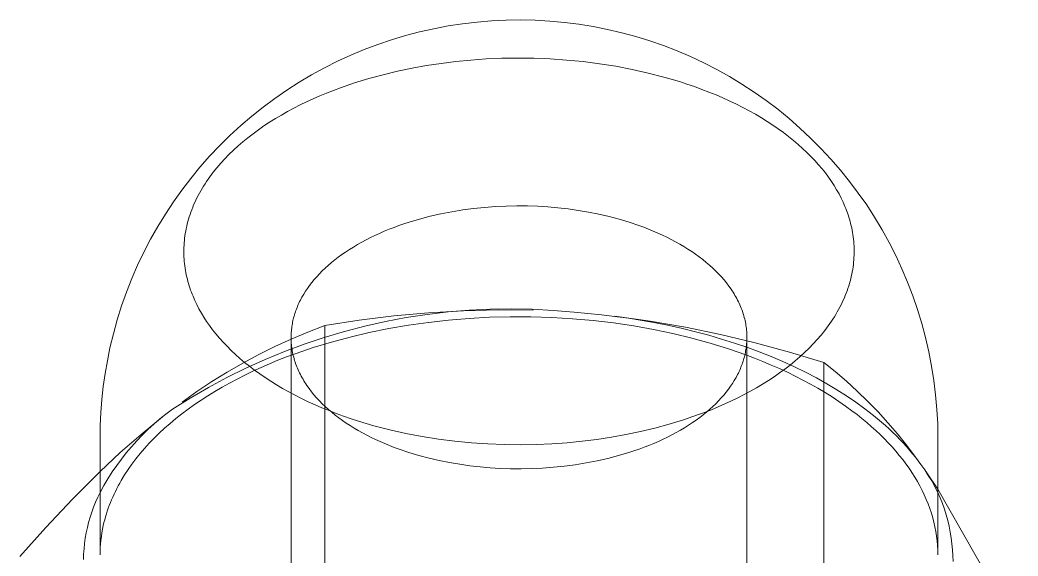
# Model space of a CAD drawing. Header units: inches. Extents: x -6 to 195, y -3 to 126.
# Drawn here: x 112.765 to 113.351, y 55.6 to 55.915 of the extents above; entities that cross this region are included whole.
import ezdxf

# ---------------------------------------------------------------- set-up
doc = ezdxf.new("R2010")
doc.units = ezdxf.units.IN
doc.linetypes.add('HIDDEN', pattern=[1.905, 1.27, -0.635])
doc.layers.add('ZANO_R', color=7, linetype='Continuous', lineweight=0)
doc.layers.add('ZANO_R_przerywana', color=250, linetype='HIDDEN', lineweight=0)

msp = doc.modelspace()

# ---------------------------------------------------------------- linework, layer by layer
at = {"layer": 'ZANO_R'}
for p, q in [((113.02507, 55.91245), (113.03357, 55.91346)), ((113.03357, 55.91346), (113.0421, 55.91417)), ((113.0421, 55.91417), (113.05065, 55.91458)), ((113.05065, 55.91458), (113.05921, 55.91469)), ((113.05921, 55.91469), (113.06777, 55.91451)), ((113.06777, 55.91451), (113.07632, 55.91403)), ((113.07632, 55.91403), (113.08485, 55.91325)), ((113.08485, 55.91325), (113.09335, 55.91217)), ((112.99156, 55.9055), (112.99984, 55.90768)), ((112.99984, 55.90768), (113.00819, 55.90956)), ((113.00819, 55.90956), (113.0166, 55.91115)), ((113.0166, 55.91115), (113.02507, 55.91245)), ((113.09335, 55.91217), (113.1018, 55.9108)), ((113.1018, 55.9108), (113.11021, 55.90914)), ((113.11021, 55.90914), (113.11855, 55.90718)), ((112.97525, 55.9003), (112.98336, 55.90304)), ((112.98336, 55.90304), (112.99156, 55.9055)), ((113.11855, 55.90718), (113.12681, 55.90493)), ((113.12681, 55.90493), (113.135, 55.9024)), ((113.135, 55.9024), (113.14309, 55.89959)), ((112.95935, 55.89397), (112.96725, 55.89727)), ((112.96725, 55.89727), (112.97525, 55.9003)), ((113.14309, 55.89959), (113.15108, 55.89649)), ((113.15108, 55.89649), (113.15895, 55.89312)), ((112.94392, 55.88655), (112.95157, 55.89039)), ((112.95157, 55.89039), (112.95935, 55.89397)), ((113.15895, 55.89312), (113.1667, 55.88948)), ((112.93641, 55.88244), (112.94392, 55.88655)), ((113.1667, 55.88948), (113.17433, 55.88557)), ((113.17433, 55.88557), (113.18181, 55.88139)), ((112.92184, 55.87346), (112.92904, 55.87808)), ((112.92904, 55.87808), (112.93641, 55.88244)), ((113.18181, 55.88139), (113.18914, 55.87696)), ((112.9148, 55.86859), (112.92184, 55.87346)), ((113.18914, 55.87696), (113.19631, 55.87228)), ((113.19631, 55.87228), (113.20332, 55.86735)), ((112.90793, 55.86348), (112.9148, 55.86859)), ((113.20332, 55.86735), (113.21014, 55.86218)), ((112.90124, 55.85814), (112.90793, 55.86348)), ((113.21014, 55.86218), (113.21679, 55.85677)), ((112.89474, 55.85256), (112.90124, 55.85814)), ((113.21679, 55.85677), (113.22324, 55.85113)), ((112.88844, 55.84676), (112.89474, 55.85256)), ((113.22324, 55.85113), (113.22949, 55.84528)), ((112.88235, 55.84075), (112.88844, 55.84676)), ((113.22949, 55.84528), (113.23554, 55.83921)), ((112.87647, 55.83453), (112.88235, 55.84075)), ((113.23554, 55.83921), (113.24137, 55.83293)), ((112.87081, 55.82811), (112.87647, 55.83453)), ((113.24137, 55.83293), (113.24698, 55.82646)), ((112.86537, 55.82149), (112.87081, 55.82811)), ((113.24698, 55.82646), (113.25236, 55.81979)), ((112.86017, 55.81469), (112.86537, 55.82149)), ((113.25236, 55.81979), (113.2575, 55.81294)), ((112.85521, 55.80772), (112.86017, 55.81469)), ((112.8505, 55.80057), (112.85521, 55.80772)), ((113.2575, 55.81294), (113.2624, 55.80591)), ((113.2624, 55.80591), (113.26706, 55.79872)), ((112.84603, 55.79327), (112.8505, 55.80057)), ((113.26706, 55.79872), (113.27146, 55.79137)), ((112.84183, 55.78581), (112.84603, 55.79327)), ((113.27146, 55.79137), (113.2756, 55.78388)), ((112.83788, 55.77821), (112.84183, 55.78581)), ((113.2756, 55.78388), (113.27948, 55.77624)), ((112.8342, 55.77048), (112.83788, 55.77821)), ((113.27948, 55.77624), (113.2831, 55.76847)), ((112.83079, 55.76263), (112.8342, 55.77048)), ((113.2831, 55.76847), (113.28643, 55.76058)), ((112.82766, 55.75466), (112.83079, 55.76263)), ((113.28643, 55.76058), (113.2895, 55.75258)), ((112.82481, 55.74659), (112.82766, 55.75466)), ((113.2895, 55.75258), (113.29228, 55.74448)), ((112.82224, 55.73842), (112.82481, 55.74659)), ((113.29228, 55.74448), (113.29478, 55.73629)), ((112.81995, 55.73017), (112.82224, 55.73842)), ((113.29478, 55.73629), (113.29699, 55.72801)), ((112.81796, 55.72185), (112.81995, 55.73017)), ((113.29699, 55.72801), (113.29891, 55.71966)), ((112.81642, 55.71434), (112.81796, 55.72185)), ((113.29891, 55.71966), (113.30054, 55.71125)), ((112.81511, 55.70679), (112.81642, 55.71434)), ((113.30054, 55.71125), (113.30188, 55.70279)), ((112.81404, 55.6992), (112.81511, 55.70679)), ((113.30188, 55.70279), (113.30292, 55.69429)), ((112.81321, 55.69159), (112.81404, 55.6992)), ((112.81261, 55.68395), (112.81321, 55.69159)), ((113.30292, 55.69429), (113.30366, 55.68575)), ((113.30366, 55.68575), (113.30411, 55.6772)), ((112.81225, 55.67629), (112.81261, 55.68395)), ((112.81213, 55.66863), (112.81225, 55.67629)), ((113.30411, 55.6772), (113.30426, 55.66863)), ((112.81213, 55.60016), (112.81213, 55.66863)), ((113.30426, 55.66863), (113.30426, 55.60016)), ((112.79598, 55.633), (112.81213, 55.64917)), ((113.30426, 55.63894), (113.3513, 55.556)), ((112.78029, 55.61636), (112.79598, 55.633)), ((112.81077, 55.63406), (112.8095, 55.63119)), ((112.81213, 55.63689), (112.81077, 55.63406)), ((113.30563, 55.63368), (113.30426, 55.63689)), ((113.30688, 55.63042), (113.30563, 55.63368)), ((112.80833, 55.62827), (112.80726, 55.62532)), ((112.8095, 55.63119), (112.80833, 55.62827)), ((113.30803, 55.62713), (113.30688, 55.63042)), ((113.30906, 55.6238), (113.30803, 55.62713)), ((112.8063, 55.62233), (112.80544, 55.61931)), ((112.80726, 55.62532), (112.8063, 55.62233)), ((113.30998, 55.62043), (113.30906, 55.6238)), ((113.31078, 55.61703), (113.30998, 55.62043)), ((112.76509, 55.59929), (112.78029, 55.61636)), ((112.80468, 55.61626), (112.80403, 55.61319)), ((112.80544, 55.61931), (112.80468, 55.61626)), ((113.31146, 55.61361), (113.31078, 55.61703)), ((112.80348, 55.61009), (112.80305, 55.60698)), ((112.80403, 55.61319), (112.80348, 55.61009)), ((113.31203, 55.61017), (113.31146, 55.61361)), ((113.31248, 55.60671), (113.31203, 55.61017)), ((112.80272, 55.60386), (112.8025, 55.60073)), ((112.80305, 55.60698), (112.80272, 55.60386)), ((113.31281, 55.60324), (113.31248, 55.60671)), ((113.31302, 55.59976), (113.31281, 55.60324)), ((112.8025, 55.60073), (112.80238, 55.59759)), ((113.31311, 55.59627), (113.31302, 55.59976))]:
    msp.add_line(p, q, dxfattribs=at)
at = {"layer": 'ZANO_R_przerywana'}
for p, q in [((113.01245, 55.88917), (113.02103, 55.89024)), ((113.02103, 55.89024), (113.02984, 55.8911)), ((113.02984, 55.8911), (113.03885, 55.89174)), ((113.03885, 55.89174), (113.04805, 55.89213)), ((113.04805, 55.89213), (113.05741, 55.89229)), ((113.05741, 55.89229), (113.0669, 55.89217)), ((113.0669, 55.89217), (113.07649, 55.89179)), ((113.07649, 55.89179), (113.08614, 55.89114)), ((113.08614, 55.89114), (113.09582, 55.89019)), ((113.09582, 55.89019), (113.1055, 55.88896)), ((112.97838, 55.88252), (112.98689, 55.88457)), ((112.98689, 55.88457), (112.99543, 55.88635)), ((112.99543, 55.88635), (113.00396, 55.88789)), ((113.00396, 55.88789), (113.01245, 55.88917)), ((113.1055, 55.88896), (113.11513, 55.88743)), ((113.11513, 55.88743), (113.12468, 55.88561)), ((113.12468, 55.88561), (113.1341, 55.8835)), ((112.96153, 55.87764), (112.96991, 55.88021)), ((112.96991, 55.88021), (112.97838, 55.88252)), ((113.1341, 55.8835), (113.14336, 55.8811)), ((113.14336, 55.8811), (113.15242, 55.87842)), ((113.15242, 55.87842), (113.15686, 55.87698)), ((112.94519, 55.87169), (112.94921, 55.87328)), ((112.94921, 55.87328), (112.95328, 55.8748)), ((112.95328, 55.8748), (112.96153, 55.87764)), ((113.15686, 55.87698), (113.16123, 55.87547)), ((113.16123, 55.87547), (113.16554, 55.8739)), ((113.16554, 55.8739), (113.16977, 55.87227)), ((113.16977, 55.87227), (113.17393, 55.87057)), ((112.92962, 55.86469), (112.93343, 55.86654)), ((112.93343, 55.86654), (112.93729, 55.86832)), ((112.93729, 55.86832), (112.94121, 55.87004)), ((112.94121, 55.87004), (112.94519, 55.87169)), ((113.17393, 55.87057), (113.178, 55.86881)), ((113.178, 55.86881), (113.18199, 55.867)), ((113.18199, 55.867), (113.18589, 55.86513)), ((112.91864, 55.85879), (112.92223, 55.86082)), ((112.92223, 55.86082), (112.92589, 55.86279)), ((112.92589, 55.86279), (112.92962, 55.86469)), ((113.18589, 55.86513), (113.1897, 55.8632)), ((113.1897, 55.8632), (113.19342, 55.86123)), ((113.19342, 55.86123), (113.19703, 55.85921)), ((112.90839, 55.85236), (112.91172, 55.85456)), ((112.91172, 55.85456), (112.91514, 55.8567)), ((112.91514, 55.8567), (112.91864, 55.85879)), ((113.19703, 55.85921), (113.20054, 55.85714)), ((113.20054, 55.85714), (113.20395, 55.85502)), ((113.20395, 55.85502), (113.20726, 55.85287)), ((112.902, 55.84781), (112.90515, 55.85011)), ((112.90515, 55.85011), (112.90839, 55.85236)), ((113.20726, 55.85287), (113.21045, 55.85067)), ((113.21045, 55.85067), (113.21354, 55.84844)), ((112.89319, 55.84061), (112.89602, 55.84305)), ((112.89602, 55.84305), (112.89896, 55.84545)), ((112.89896, 55.84545), (112.902, 55.84781)), ((113.21354, 55.84844), (113.21651, 55.84618)), ((113.21651, 55.84618), (113.21938, 55.84388)), ((113.21938, 55.84388), (113.22212, 55.84156)), ((112.88786, 55.8356), (112.89047, 55.83812)), ((112.89047, 55.83812), (112.89319, 55.84061)), ((113.22212, 55.84156), (113.22476, 55.83921)), ((113.22476, 55.83921), (113.22728, 55.83684)), ((112.88298, 55.83043), (112.88536, 55.83303)), ((112.88536, 55.83303), (112.88786, 55.8356)), ((113.22728, 55.83684), (113.22968, 55.83444)), ((113.22968, 55.83444), (113.23197, 55.83203)), ((113.23197, 55.83203), (113.23414, 55.82961)), ((112.87858, 55.82514), (112.88072, 55.8278)), ((112.88072, 55.8278), (112.88298, 55.83043)), ((113.23414, 55.82961), (113.2362, 55.82717)), ((113.2362, 55.82717), (113.23814, 55.82472)), ((112.87378, 55.81838), (112.87468, 55.81975)), ((112.87468, 55.81975), (112.87657, 55.82246)), ((112.87657, 55.82246), (112.87858, 55.82514)), ((113.23814, 55.82472), (113.23997, 55.82226)), ((113.23997, 55.82226), (113.24168, 55.8198)), ((113.24168, 55.8198), (113.24328, 55.81734)), ((112.8705, 55.81289), (112.87127, 55.81427)), ((112.87127, 55.81427), (112.87208, 55.81564)), ((112.87208, 55.81564), (112.87291, 55.81702)), ((112.87291, 55.81702), (112.87378, 55.81838)), ((113.24328, 55.81734), (113.24477, 55.81487)), ((113.24477, 55.81487), (113.24615, 55.81241)), ((112.86773, 55.80734), (112.86837, 55.80873)), ((112.86837, 55.80873), (112.86905, 55.81012)), ((112.86905, 55.81012), (112.86976, 55.8115)), ((112.86976, 55.8115), (112.8705, 55.81289)), ((113.24615, 55.81241), (113.24743, 55.80995)), ((113.24743, 55.80995), (113.2486, 55.80749)), ((112.86498, 55.80036), (112.86546, 55.80176)), ((112.86546, 55.80176), (112.86598, 55.80315)), ((112.86598, 55.80315), (112.86653, 55.80455)), ((112.86653, 55.80455), (112.86711, 55.80594)), ((112.86711, 55.80594), (112.86773, 55.80734)), ((113.01868, 55.80194), (113.0123, 55.8007)), ((113.02511, 55.80299), (113.01868, 55.80194)), ((113.03155, 55.80384), (113.02511, 55.80299)), ((113.03799, 55.8045), (113.03155, 55.80384)), ((113.04439, 55.80497), (113.03799, 55.8045)), ((113.05073, 55.80526), (113.04439, 55.80497)), ((113.057, 55.80538), (113.05073, 55.80526)), ((113.06318, 55.80533), (113.057, 55.80538)), ((113.06924, 55.80512), (113.06318, 55.80533)), ((113.07518, 55.80476), (113.06924, 55.80512)), ((113.08108, 55.80425), (113.07518, 55.80476)), ((113.08704, 55.80357), (113.08108, 55.80425)), ((113.09304, 55.80272), (113.08704, 55.80357)), ((113.09905, 55.8017), (113.09304, 55.80272)), ((113.2486, 55.80749), (113.24966, 55.80505)), ((113.24966, 55.80505), (113.25015, 55.80382)), ((113.25015, 55.80382), (113.25063, 55.80259)), ((113.25063, 55.80259), (113.25108, 55.80134)), ((112.86334, 55.79477), (112.8637, 55.79616)), ((112.8637, 55.79616), (112.8641, 55.79756)), ((112.8641, 55.79756), (112.86452, 55.79896)), ((112.86452, 55.79896), (112.86498, 55.80036)), ((112.99975, 55.79763), (112.99365, 55.79581)), ((113.00598, 55.79926), (112.99975, 55.79763)), ((113.0123, 55.8007), (113.00598, 55.79926)), ((113.10507, 55.80049), (113.09905, 55.8017)), ((113.11106, 55.7991), (113.10507, 55.80049)), ((113.117, 55.79753), (113.11106, 55.7991)), ((113.12286, 55.79577), (113.117, 55.79753)), ((113.25108, 55.80134), (113.25151, 55.80009)), ((113.25151, 55.80009), (113.25191, 55.79883)), ((113.25191, 55.79883), (113.2523, 55.79756)), ((113.2523, 55.79756), (113.25266, 55.79629)), ((113.25266, 55.79629), (113.25299, 55.79501)), ((112.8622, 55.78919), (112.86244, 55.79058)), ((112.86244, 55.79058), (112.86271, 55.79198)), ((112.86271, 55.79198), (112.86301, 55.79337)), ((112.86301, 55.79337), (112.86334, 55.79477)), ((112.97909, 55.79044), (112.97632, 55.78924)), ((112.98191, 55.7916), (112.97909, 55.79044)), ((112.98478, 55.79272), (112.98191, 55.7916)), ((112.98769, 55.7938), (112.98478, 55.79272)), ((112.99065, 55.79482), (112.98769, 55.7938)), ((112.99365, 55.79581), (112.99065, 55.79482)), ((113.12862, 55.79382), (113.12286, 55.79577)), ((113.13146, 55.79278), (113.12862, 55.79382)), ((113.13426, 55.79169), (113.13146, 55.79278)), ((113.13703, 55.79056), (113.13426, 55.79169)), ((113.13975, 55.78938), (113.13703, 55.79056)), ((113.25299, 55.79501), (113.25331, 55.79372)), ((113.25331, 55.79372), (113.25359, 55.79242)), ((113.25359, 55.79242), (113.25386, 55.79111)), ((113.25386, 55.79111), (113.25409, 55.7898)), ((112.86154, 55.78366), (112.86166, 55.78504)), ((112.86166, 55.78504), (112.86181, 55.78642)), ((112.86181, 55.78642), (112.86199, 55.78781)), ((112.86199, 55.78781), (112.8622, 55.78919)), ((112.96835, 55.78539), (112.96582, 55.78403)), ((112.97095, 55.78671), (112.96835, 55.78539)), ((112.9736, 55.788), (112.97095, 55.78671)), ((112.97632, 55.78924), (112.9736, 55.788)), ((113.14243, 55.78816), (113.13975, 55.78938)), ((113.14507, 55.7869), (113.14243, 55.78816)), ((113.14765, 55.78559), (113.14507, 55.7869)), ((113.15018, 55.78425), (113.14765, 55.78559)), ((113.15265, 55.78286), (113.15018, 55.78425)), ((113.25409, 55.7898), (113.25431, 55.78848)), ((113.25431, 55.78848), (113.25449, 55.78716)), ((113.25449, 55.78716), (113.25465, 55.78583)), ((113.25465, 55.78583), (113.25479, 55.78449)), ((113.25479, 55.78449), (113.25489, 55.78315)), ((112.86135, 55.77954), (112.86139, 55.78091)), ((112.86135, 55.77818), (112.86135, 55.77954)), ((112.86139, 55.78091), (112.86145, 55.78228)), ((112.86145, 55.78228), (112.86154, 55.78366)), ((112.95636, 55.77826), (112.95417, 55.77674)), ((112.95862, 55.77975), (112.95636, 55.77826)), ((112.96095, 55.78121), (112.95862, 55.77975)), ((112.96335, 55.78264), (112.96095, 55.78121)), ((112.96582, 55.78403), (112.96335, 55.78264)), ((113.15507, 55.78144), (113.15265, 55.78286)), ((113.15742, 55.77997), (113.15507, 55.78144)), ((113.15971, 55.77847), (113.15742, 55.77997)), ((113.16194, 55.77694), (113.15971, 55.77847)), ((113.25489, 55.78315), (113.25497, 55.7818)), ((113.25497, 55.7818), (113.25502, 55.78045)), ((113.25502, 55.78045), (113.25505, 55.77909)), ((113.25505, 55.77909), (113.25504, 55.77772)), ((112.86137, 55.77682), (112.86135, 55.77818)), ((112.86142, 55.77547), (112.86137, 55.77682)), ((112.8615, 55.77412), (112.86142, 55.77547)), ((112.86161, 55.77278), (112.8615, 55.77412)), ((112.86174, 55.77144), (112.86161, 55.77278)), ((112.95001, 55.77362), (112.94805, 55.77202)), ((112.95205, 55.77519), (112.95001, 55.77362)), ((112.95417, 55.77674), (112.95205, 55.77519)), ((113.16409, 55.77537), (113.16194, 55.77694)), ((113.16618, 55.77378), (113.16409, 55.77537)), ((113.16819, 55.77215), (113.16618, 55.77378)), ((113.25485, 55.77361), (113.25473, 55.77223)), ((113.25495, 55.77499), (113.25485, 55.77361)), ((113.25501, 55.77636), (113.25495, 55.77499)), ((113.25504, 55.77772), (113.25501, 55.77636)), ((112.8619, 55.77011), (112.86174, 55.77144)), ((112.86209, 55.76879), (112.8619, 55.77011)), ((112.8623, 55.76747), (112.86209, 55.76879)), ((112.86254, 55.76616), (112.8623, 55.76747)), ((112.94264, 55.76711), (112.94099, 55.76543)), ((112.94436, 55.76876), (112.94264, 55.76711)), ((112.94617, 55.7704), (112.94436, 55.76876)), ((112.94805, 55.77202), (112.94617, 55.7704)), ((113.17012, 55.77049), (113.16819, 55.77215)), ((113.17198, 55.76881), (113.17012, 55.77049)), ((113.17376, 55.7671), (113.17198, 55.76881)), ((113.17546, 55.76537), (113.17376, 55.7671)), ((113.25396, 55.76668), (113.25369, 55.76529)), ((113.2542, 55.76808), (113.25396, 55.76668)), ((113.25441, 55.76946), (113.2542, 55.76808)), ((113.25458, 55.77085), (113.25441, 55.76946)), ((113.25473, 55.77223), (113.25458, 55.77085)), ((112.8628, 55.76485), (112.86254, 55.76616)), ((112.86309, 55.76355), (112.8628, 55.76485)), ((112.8634, 55.76226), (112.86309, 55.76355)), ((112.86374, 55.76098), (112.8634, 55.76226)), ((112.8641, 55.7597), (112.86374, 55.76098)), ((112.93794, 55.76205), (112.93654, 55.76034)), ((112.93943, 55.76375), (112.93794, 55.76205)), ((112.94099, 55.76543), (112.93943, 55.76375)), ((113.17708, 55.76362), (113.17546, 55.76537)), ((113.17862, 55.76184), (113.17708, 55.76362)), ((113.18008, 55.76005), (113.17862, 55.76184)), ((113.25269, 55.76111), (113.2523, 55.75971)), ((113.25305, 55.7625), (113.25269, 55.76111)), ((113.25339, 55.7639), (113.25305, 55.7625)), ((113.25369, 55.76529), (113.25339, 55.7639)), ((112.86448, 55.75844), (112.8641, 55.7597)), ((112.86489, 55.75718), (112.86448, 55.75844)), ((112.86532, 55.75593), (112.86489, 55.75718)), ((112.86577, 55.75468), (112.86532, 55.75593)), ((112.93281, 55.75516), (112.93173, 55.75343)), ((112.93398, 55.75689), (112.93281, 55.75516)), ((112.93522, 55.75862), (112.93398, 55.75689)), ((112.93654, 55.76034), (112.93522, 55.75862)), ((113.18145, 55.75825), (113.18008, 55.76005)), ((113.18274, 55.75643), (113.18145, 55.75825)), ((113.18335, 55.75552), (113.18274, 55.75643)), ((113.18394, 55.7546), (113.18335, 55.75552)), ((113.25093, 55.75551), (113.25041, 55.75412)), ((113.25142, 55.75691), (113.25093, 55.75551)), ((113.25187, 55.75831), (113.25142, 55.75691)), ((113.2523, 55.75971), (113.25187, 55.75831)), ((112.86624, 55.75345), (112.86577, 55.75468)), ((112.86674, 55.75222), (112.86624, 55.75345)), ((112.8678, 55.74978), (112.86674, 55.75222)), ((112.86897, 55.74732), (112.8678, 55.74978)), ((112.92937, 55.74909), (112.92895, 55.74822)), ((112.9298, 55.74995), (112.92937, 55.74909)), ((112.93073, 55.75169), (112.9298, 55.74995)), ((112.93173, 55.75343), (112.93073, 55.75169)), ((113.18451, 55.75368), (113.18394, 55.7546)), ((113.18506, 55.75276), (113.18451, 55.75368)), ((113.18558, 55.75184), (113.18506, 55.75276)), ((113.18609, 55.75091), (113.18558, 55.75184)), ((113.18657, 55.74999), (113.18609, 55.75091)), ((113.18704, 55.74906), (113.18657, 55.74999)), ((113.18748, 55.74813), (113.18704, 55.74906)), ((113.24867, 55.74993), (113.24802, 55.74854)), ((113.24928, 55.75132), (113.24867, 55.74993)), ((113.24986, 55.75272), (113.24928, 55.75132)), ((113.25041, 55.75412), (113.24986, 55.75272)), ((112.87024, 55.74486), (112.86897, 55.74732)), ((112.87162, 55.7424), (112.87024, 55.74486)), ((112.92716, 55.74389), (112.92686, 55.74303)), ((112.92748, 55.74475), (112.92716, 55.74389)), ((112.92782, 55.74562), (112.92748, 55.74475)), ((112.92818, 55.74648), (112.92782, 55.74562)), ((112.92856, 55.74735), (112.92818, 55.74648)), ((112.92895, 55.74822), (112.92856, 55.74735)), ((113.00507, 55.7425), (113.02552, 55.74369)), ((113.02883, 55.74405), (113.0165, 55.74302)), ((113.02552, 55.74369), (113.04599, 55.74422)), ((113.0412, 55.74466), (113.02883, 55.74405)), ((113.05358, 55.74484), (113.0412, 55.74466)), ((113.04599, 55.74422), (113.06647, 55.74409)), ((113.06596, 55.7446), (113.05358, 55.74484)), ((113.07833, 55.74394), (113.06596, 55.7446)), ((113.09066, 55.74286), (113.07833, 55.74394)), ((113.1879, 55.7472), (113.18748, 55.74813)), ((113.1883, 55.74627), (113.1879, 55.7472)), ((113.18868, 55.74534), (113.1883, 55.74627)), ((113.18904, 55.74441), (113.18868, 55.74534)), ((113.18938, 55.74348), (113.18904, 55.74441)), ((113.18969, 55.74255), (113.18938, 55.74348)), ((113.24589, 55.74438), (113.24512, 55.743)), ((113.24663, 55.74576), (113.24589, 55.74438)), ((113.24734, 55.74715), (113.24663, 55.74576)), ((113.24802, 55.74854), (113.24734, 55.74715)), ((112.87311, 55.73993), (112.87162, 55.7424)), ((112.87471, 55.73747), (112.87311, 55.73993)), ((112.87643, 55.73501), (112.87471, 55.73747)), ((112.92542, 55.73791), (112.92524, 55.73706)), ((112.92562, 55.73875), (112.92542, 55.73791)), ((112.92583, 55.7396), (112.92562, 55.73875)), ((112.92606, 55.74046), (112.92583, 55.7396)), ((112.92631, 55.74131), (112.92606, 55.74046)), ((112.92658, 55.74217), (112.92631, 55.74131)), ((112.92686, 55.74303), (112.92658, 55.74217)), ((112.94411, 55.73502), (112.96434, 55.73816)), ((112.96434, 55.73816), (112.98467, 55.74066)), ((112.97979, 55.73741), (112.96771, 55.73471)), ((112.99196, 55.7397), (112.97979, 55.73741)), ((112.98467, 55.74066), (113.00507, 55.7425)), ((113.0042, 55.74157), (112.99196, 55.7397)), ((113.0165, 55.74302), (113.0042, 55.74157)), ((113.01685, 55.73822), (113.00498, 55.73689)), ((113.02884, 55.73922), (113.01685, 55.73822)), ((113.04091, 55.73988), (113.02884, 55.73922)), ((113.05305, 55.7402), (113.04091, 55.73988)), ((113.06524, 55.74017), (113.05305, 55.7402)), ((113.07745, 55.7398), (113.06524, 55.74017)), ((113.08966, 55.73907), (113.07745, 55.7398)), ((113.10179, 55.738), (113.08966, 55.73907)), ((113.09861, 55.7422), (113.09066, 55.74286)), ((113.10658, 55.74139), (113.09861, 55.7422)), ((113.11376, 55.73659), (113.10179, 55.738)), ((113.11456, 55.74042), (113.10658, 55.74139)), ((113.12254, 55.73931), (113.11456, 55.74042)), ((113.11457, 55.74055), (113.13533, 55.7376)), ((113.1305, 55.73803), (113.12254, 55.73931)), ((113.13844, 55.7366), (113.1305, 55.73803)), ((113.13533, 55.7376), (113.15599, 55.73402)), ((113.18999, 55.74162), (113.18969, 55.74255)), ((113.19027, 55.7407), (113.18999, 55.74162)), ((113.19052, 55.73977), (113.19027, 55.7407)), ((113.19076, 55.73884), (113.19052, 55.73977)), ((113.19097, 55.73792), (113.19076, 55.73884)), ((113.19117, 55.737), (113.19097, 55.73792)), ((113.24172, 55.73752), (113.23982, 55.73481)), ((113.24261, 55.73888), (113.24172, 55.73752)), ((113.24348, 55.74025), (113.24261, 55.73888)), ((113.24432, 55.74162), (113.24348, 55.74025)), ((113.24512, 55.743), (113.24432, 55.74162)), ((112.87826, 55.73255), (112.87643, 55.73501)), ((112.8802, 55.7301), (112.87826, 55.73255)), ((112.9245, 55.73186), (112.92443, 55.73098)), ((112.92458, 55.73274), (112.9245, 55.73186)), ((112.92468, 55.73361), (112.92458, 55.73274)), ((112.92479, 55.73448), (112.92468, 55.73361)), ((112.92493, 55.73534), (112.92479, 55.73448)), ((112.92508, 55.7362), (112.92493, 55.73534)), ((112.92524, 55.73706), (112.92508, 55.7362)), ((112.93421, 55.73121), (112.94411, 55.73502)), ((112.95572, 55.7316), (112.94385, 55.72807)), ((112.94411, 55.73502), (112.94411, 55.5634)), ((112.96771, 55.73471), (112.95572, 55.7316)), ((112.98165, 55.73323), (112.97024, 55.73091)), ((112.99324, 55.73522), (112.98165, 55.73323)), ((113.00498, 55.73689), (112.99324, 55.73522)), ((113.12555, 55.73484), (113.11376, 55.73659)), ((113.13715, 55.73277), (113.12555, 55.73484)), ((113.14853, 55.73038), (113.13715, 55.73277)), ((113.14633, 55.73501), (113.13844, 55.7366)), ((113.15417, 55.73327), (113.14633, 55.73501)), ((113.16194, 55.73137), (113.15417, 55.73327)), ((113.15599, 55.73402), (113.17652, 55.7298)), ((113.16962, 55.72931), (113.16194, 55.73137)), ((113.19134, 55.73607), (113.19117, 55.737)), ((113.1915, 55.73515), (113.19134, 55.73607)), ((113.19163, 55.73424), (113.1915, 55.73515)), ((113.19175, 55.73332), (113.19163, 55.73424)), ((113.19185, 55.73241), (113.19175, 55.73332)), ((113.19193, 55.7315), (113.19185, 55.73241)), ((113.19199, 55.73059), (113.19193, 55.7315)), ((113.23781, 55.73213), (113.23567, 55.72947)), ((113.23982, 55.73481), (113.23781, 55.73213)), ((112.88225, 55.72766), (112.8802, 55.7301)), ((112.88443, 55.72524), (112.88225, 55.72766)), ((112.9148, 55.72269), (112.92444, 55.7271)), ((112.92435, 55.7292), (112.92434, 55.72831)), ((112.92434, 55.72831), (112.92434, 55.72741)), ((112.92434, 55.72741), (112.92437, 55.72651)), ((112.92434, 55.40168), (112.92434, 55.72705)), ((112.92438, 55.73009), (112.92435, 55.7292)), ((112.92437, 55.72651), (112.92441, 55.72561)), ((112.92443, 55.73098), (112.92438, 55.73009)), ((112.92441, 55.72561), (112.92447, 55.7247)), ((112.92444, 55.7271), (112.93421, 55.73121)), ((112.94385, 55.72807), (112.93211, 55.72415)), ((112.95903, 55.72828), (112.94804, 55.72532)), ((112.97024, 55.73091), (112.95903, 55.72828)), ((113.15967, 55.72768), (113.14853, 55.73038)), ((113.17056, 55.72467), (113.15967, 55.72768)), ((113.17721, 55.7271), (113.16962, 55.72931)), ((113.17652, 55.7298), (113.19692, 55.72495)), ((113.18469, 55.72474), (113.17721, 55.7271)), ((113.19196, 55.72523), (113.19201, 55.72611)), ((113.19203, 55.72969), (113.19199, 55.73059)), ((113.19201, 55.72611), (113.19204, 55.727)), ((113.19205, 55.72879), (113.19203, 55.72969)), ((113.19204, 55.727), (113.19205, 55.72789)), ((113.19205, 55.72789), (113.19205, 55.72879)), ((113.23341, 55.72684), (113.23103, 55.72424)), ((113.23567, 55.72947), (113.23341, 55.72684)), ((112.88671, 55.72283), (112.88443, 55.72524)), ((112.88912, 55.72043), (112.88671, 55.72283)), ((112.89164, 55.71806), (112.88912, 55.72043)), ((112.9053, 55.71797), (112.9148, 55.72269)), ((112.92051, 55.71982), (112.90906, 55.71511)), ((112.93211, 55.72415), (112.92051, 55.71982)), ((112.92447, 55.7247), (112.92455, 55.72379)), ((112.92455, 55.72379), (112.92464, 55.72288)), ((112.92464, 55.72288), (112.92476, 55.72197)), ((112.92476, 55.72197), (112.9249, 55.72105)), ((112.9249, 55.72105), (112.92505, 55.72013)), ((112.92505, 55.72013), (112.92523, 55.71921)), ((112.93729, 55.72205), (112.92681, 55.71847)), ((112.94804, 55.72532), (112.93729, 55.72205)), ((113.18117, 55.72137), (113.17056, 55.72467)), ((113.19149, 55.71777), (113.18117, 55.72137)), ((113.19204, 55.72223), (113.18469, 55.72474)), ((113.19115, 55.71915), (113.19132, 55.72)), ((113.19132, 55.72), (113.19147, 55.72086)), ((113.19147, 55.72086), (113.1916, 55.72172)), ((113.1916, 55.72172), (113.19171, 55.72259)), ((113.19171, 55.72259), (113.19181, 55.72347)), ((113.19181, 55.72347), (113.1919, 55.72434)), ((113.1919, 55.72434), (113.19196, 55.72523)), ((113.19926, 55.71958), (113.19204, 55.72223)), ((113.19206, 55.72523), (113.19206, 55.40168)), ((113.19692, 55.72495), (113.21716, 55.71947)), ((113.22854, 55.72167), (113.22593, 55.71915)), ((113.23103, 55.72424), (113.22854, 55.72167)), ((112.89427, 55.71571), (112.89164, 55.71806)), ((112.89702, 55.71339), (112.89427, 55.71571)), ((112.89596, 55.71296), (112.9053, 55.71797)), ((112.90906, 55.71511), (112.89778, 55.71)), ((112.91661, 55.71459), (112.91162, 55.71253)), ((112.92167, 55.71657), (112.91661, 55.71459)), ((112.92681, 55.71847), (112.92167, 55.71657)), ((112.92523, 55.71921), (112.92542, 55.71828)), ((112.92542, 55.71828), (112.92564, 55.71736)), ((112.92564, 55.71736), (112.92587, 55.71643)), ((112.92587, 55.71643), (112.92613, 55.71551)), ((112.92613, 55.71551), (112.9264, 55.71458)), ((112.9264, 55.71458), (112.9267, 55.71365)), ((113.18953, 55.71317), (113.18982, 55.71403)), ((113.18982, 55.71403), (113.19008, 55.71489)), ((113.19008, 55.71489), (113.19033, 55.71575)), ((113.19033, 55.71575), (113.19056, 55.7166)), ((113.19056, 55.7166), (113.19078, 55.71745)), ((113.19078, 55.71745), (113.19097, 55.7183)), ((113.19097, 55.7183), (113.19115, 55.71915)), ((113.19653, 55.71586), (113.19149, 55.71777)), ((113.20149, 55.71388), (113.19653, 55.71586)), ((113.20633, 55.71678), (113.19926, 55.71958)), ((113.20636, 55.71183), (113.20149, 55.71388)), ((113.21323, 55.71385), (113.20633, 55.71678)), ((113.21996, 55.71079), (113.21323, 55.71385)), ((113.21716, 55.71947), (113.23721, 55.71337)), ((113.22037, 55.71422), (113.21743, 55.71182)), ((113.2232, 55.71666), (113.22037, 55.71422)), ((113.22593, 55.71915), (113.2232, 55.71666)), ((112.89778, 55.71), (112.88668, 55.70451)), ((112.88678, 55.70765), (112.89596, 55.71296)), ((112.89988, 55.71109), (112.89702, 55.71339)), ((112.90191, 55.70819), (112.89721, 55.70593)), ((112.90285, 55.70883), (112.89988, 55.71109)), ((112.90672, 55.71039), (112.90191, 55.70819)), ((112.90594, 55.7066), (112.90285, 55.70883)), ((112.91162, 55.71253), (112.90672, 55.71039)), ((112.9267, 55.71365), (112.92702, 55.71272)), ((112.92702, 55.71272), (112.92735, 55.71179)), ((112.92735, 55.71179), (112.92771, 55.71086)), ((112.92771, 55.71086), (112.92809, 55.70993)), ((112.92809, 55.70993), (112.92849, 55.709)), ((112.92849, 55.709), (112.92891, 55.70807)), ((112.92891, 55.70807), (112.92936, 55.70714)), ((113.18703, 55.70712), (113.18744, 55.70799)), ((113.18744, 55.70799), (113.18784, 55.70885)), ((113.18784, 55.70885), (113.18821, 55.70972)), ((113.18821, 55.70972), (113.18857, 55.71058)), ((113.18857, 55.71058), (113.18891, 55.71145)), ((113.18891, 55.71145), (113.18923, 55.71231)), ((113.18923, 55.71231), (113.18953, 55.71317)), ((113.21115, 55.70972), (113.20636, 55.71183)), ((113.21585, 55.70753), (113.21115, 55.70972)), ((113.21439, 55.70946), (113.21125, 55.70716)), ((113.21743, 55.71182), (113.21439, 55.70946)), ((113.22651, 55.7076), (113.21996, 55.71079)), ((113.23721, 55.54175), (113.23721, 55.71337)), ((113.23721, 55.71337), (113.24395, 55.70796)), ((113.24395, 55.70796), (113.25051, 55.70233)), ((112.86894, 55.6962), (112.87777, 55.70207)), ((112.88668, 55.70451), (112.87577, 55.69864)), ((112.87777, 55.70207), (112.88678, 55.70765)), ((112.89263, 55.70361), (112.88817, 55.70123)), ((112.89721, 55.70593), (112.89263, 55.70361)), ((112.90914, 55.7044), (112.90594, 55.7066)), ((112.91244, 55.70225), (112.90914, 55.7044)), ((112.91585, 55.70013), (112.91244, 55.70225)), ((112.92936, 55.70714), (112.92982, 55.70621)), ((112.92982, 55.70621), (112.9303, 55.70529)), ((112.9303, 55.70529), (112.93081, 55.70436)), ((112.93081, 55.70436), (112.93134, 55.70344)), ((112.93134, 55.70344), (112.93188, 55.70252)), ((112.93188, 55.70252), (112.93245, 55.7016)), ((113.18358, 55.70104), (113.18466, 55.70277)), ((113.18466, 55.70277), (113.18567, 55.70451)), ((113.18567, 55.70451), (113.18659, 55.70625)), ((113.18659, 55.70625), (113.18703, 55.70712)), ((113.20468, 55.70271), (113.20126, 55.70057)), ((113.20801, 55.70491), (113.20468, 55.70271)), ((113.21125, 55.70716), (113.20801, 55.70491)), ((113.22046, 55.70528), (113.21585, 55.70753)), ((113.22498, 55.70296), (113.22046, 55.70528)), ((113.2294, 55.70058), (113.22498, 55.70296)), ((113.23286, 55.70429), (113.22651, 55.7076)), ((113.239, 55.70086), (113.23286, 55.70429)), ((113.25051, 55.70233), (113.25689, 55.6965)), ((112.8603, 55.69005), (112.86894, 55.6962)), ((112.87577, 55.69864), (112.86508, 55.69241)), ((112.87958, 55.69632), (112.87547, 55.69378)), ((112.88382, 55.6988), (112.87958, 55.69632)), ((112.88817, 55.70123), (112.88382, 55.6988)), ((112.91936, 55.69806), (112.91585, 55.70013)), ((112.92298, 55.69604), (112.91936, 55.69806)), ((112.93245, 55.7016), (112.93304, 55.70069)), ((112.93304, 55.70069), (112.93366, 55.69977)), ((112.93366, 55.69977), (112.93494, 55.69795)), ((112.93494, 55.69795), (112.93632, 55.69615)), ((113.17985, 55.69586), (113.18118, 55.69758)), ((113.18118, 55.69758), (113.18242, 55.69931)), ((113.18242, 55.69931), (113.18358, 55.70104)), ((113.19416, 55.69645), (113.1905, 55.69448)), ((113.19775, 55.69848), (113.19416, 55.69645)), ((113.20126, 55.70057), (113.19775, 55.69848)), ((113.23372, 55.69813), (113.2294, 55.70058)), ((113.23794, 55.69562), (113.23372, 55.69813)), ((113.24493, 55.69733), (113.239, 55.70086)), ((113.25064, 55.69369), (113.24493, 55.69733)), ((113.25689, 55.6965), (113.26309, 55.69048)), ((112.86508, 55.69241), (112.8546, 55.68581)), ((112.87147, 55.69119), (112.8676, 55.68855)), ((112.87547, 55.69378), (112.87147, 55.69119)), ((112.92669, 55.69406), (112.92298, 55.69604)), ((112.9305, 55.69214), (112.92669, 55.69406)), ((112.9344, 55.69027), (112.9305, 55.69214)), ((112.93632, 55.69615), (112.93777, 55.69436)), ((112.93777, 55.69436), (112.93931, 55.69259)), ((112.93931, 55.69259), (112.94093, 55.69083)), ((112.94093, 55.69083), (112.94263, 55.6891)), ((113.17376, 55.6891), (113.1754, 55.69077)), ((113.1754, 55.69077), (113.17697, 55.69245)), ((113.17697, 55.69245), (113.17845, 55.69415)), ((113.17845, 55.69415), (113.17985, 55.69586)), ((113.18297, 55.69073), (113.1791, 55.68895)), ((113.18677, 55.69257), (113.18297, 55.69073)), ((113.1905, 55.69448), (113.18677, 55.69257)), ((113.24206, 55.69304), (113.23794, 55.69562)), ((113.24607, 55.6904), (113.24206, 55.69304)), ((113.24997, 55.6877), (113.24607, 55.6904)), ((113.25611, 55.68996), (113.25064, 55.69369)), ((113.26309, 55.69048), (113.26909, 55.68427)), ((112.8546, 55.68581), (112.85086, 55.68302)), ((112.86385, 55.68587), (112.86021, 55.68313)), ((112.8676, 55.68855), (112.86385, 55.68587)), ((112.93839, 55.68846), (112.9344, 55.69027)), ((112.94246, 55.6867), (112.93839, 55.68846)), ((112.94662, 55.685), (112.94246, 55.6867)), ((112.94263, 55.6891), (112.94441, 55.6874)), ((112.94441, 55.6874), (112.94627, 55.68571)), ((112.94627, 55.68571), (112.94821, 55.68405)), ((112.95085, 55.68337), (112.94662, 55.685)), ((113.17121, 55.68558), (113.16718, 55.68399)), ((113.16834, 55.68418), (113.17022, 55.6858)), ((113.17022, 55.6858), (113.17203, 55.68744)), ((113.17518, 55.68723), (113.17121, 55.68558)), ((113.17203, 55.68744), (113.17376, 55.6891)), ((113.1791, 55.68895), (113.17518, 55.68723)), ((113.25377, 55.68494), (113.24997, 55.6877)), ((113.25673, 55.68268), (113.25377, 55.68494)), ((113.26136, 55.68615), (113.25611, 55.68996)), ((113.26635, 55.68225), (113.26136, 55.68615)), ((112.83628, 55.67107), (112.84889, 55.6814)), ((112.84722, 55.6801), (112.84367, 55.67706)), ((112.85086, 55.68302), (112.84722, 55.6801)), ((112.85671, 55.68036), (112.85332, 55.67753)), ((112.86021, 55.68313), (112.85671, 55.68036)), ((112.94821, 55.68405), (112.95022, 55.68243)), ((112.95022, 55.68243), (112.9523, 55.68083)), ((112.95516, 55.68179), (112.95085, 55.68337)), ((112.9523, 55.68083), (112.95446, 55.67926)), ((112.95446, 55.67926), (112.95668, 55.67773)), ((112.95954, 55.68029), (112.95516, 55.68179)), ((112.96398, 55.67885), (112.95954, 55.68029)), ((112.97303, 55.67617), (112.96398, 55.67885)), ((113.15486, 55.67963), (113.14648, 55.67705)), ((113.16311, 55.68247), (113.15486, 55.67963)), ((113.16004, 55.67795), (113.16223, 55.67947)), ((113.16223, 55.67947), (113.16434, 55.68101)), ((113.16718, 55.68399), (113.16311, 55.68247)), ((113.16434, 55.68101), (113.16638, 55.68259)), ((113.16638, 55.68259), (113.16834, 55.68418)), ((113.25962, 55.68039), (113.25673, 55.68268)), ((113.26241, 55.67808), (113.25962, 55.68039)), ((113.2711, 55.67828), (113.26635, 55.68225)), ((113.26909, 55.68427), (113.2749, 55.67787)), ((112.84023, 55.67391), (112.83689, 55.67065)), ((112.84367, 55.67706), (112.84023, 55.67391)), ((112.85006, 55.67467), (112.84693, 55.67177)), ((112.85332, 55.67753), (112.85006, 55.67467)), ((112.95668, 55.67773), (112.95897, 55.67623)), ((112.95897, 55.67623), (112.96132, 55.67477)), ((112.96132, 55.67477), (112.96374, 55.67334)), ((112.96374, 55.67334), (112.96621, 55.67196)), ((112.98229, 55.67377), (112.97303, 55.67617)), ((112.99172, 55.67166), (112.98229, 55.67377)), ((113.13802, 55.67475), (113.1295, 55.6727)), ((113.14648, 55.67705), (113.13802, 55.67475)), ((113.15058, 55.67217), (113.15304, 55.67357)), ((113.15304, 55.67357), (113.15544, 55.675)), ((113.15544, 55.675), (113.15778, 55.67646)), ((113.15778, 55.67646), (113.16004, 55.67795)), ((113.26511, 55.67574), (113.26241, 55.67808)), ((113.26773, 55.67337), (113.26511, 55.67574)), ((113.27026, 55.67099), (113.26773, 55.67337)), ((113.27339, 55.67627), (113.2711, 55.67828)), ((113.2756, 55.67424), (113.27339, 55.67627)), ((113.2749, 55.67787), (113.28051, 55.6713)), ((113.27776, 55.6722), (113.2756, 55.67424)), ((112.82403, 55.66032), (112.83628, 55.67107)), ((112.83366, 55.66728), (112.83054, 55.6638)), ((112.83689, 55.67065), (112.83366, 55.66728)), ((112.84393, 55.66882), (112.84105, 55.66584)), ((112.84693, 55.67177), (112.84393, 55.66882)), ((112.96621, 55.67196), (112.96874, 55.67061)), ((112.96874, 55.67061), (112.97133, 55.6693)), ((112.97133, 55.6693), (112.97396, 55.66804)), ((112.97396, 55.66804), (112.97664, 55.66682)), ((113.00126, 55.66984), (112.99172, 55.67166)), ((113.0109, 55.66831), (113.00126, 55.66984)), ((113.02057, 55.66708), (113.0109, 55.66831)), ((113.03025, 55.66613), (113.02057, 55.66708)), ((113.09536, 55.66703), (113.08655, 55.66617)), ((113.10394, 55.66809), (113.09536, 55.66703)), ((113.11243, 55.66938), (113.10394, 55.66809)), ((113.12096, 55.67091), (113.11243, 55.66938)), ((113.1295, 55.6727), (113.12096, 55.67091)), ((113.13731, 55.66576), (113.14008, 55.66696)), ((113.14008, 55.66696), (113.14279, 55.66821)), ((113.14279, 55.66821), (113.14545, 55.66949)), ((113.14545, 55.66949), (113.14804, 55.67081)), ((113.14804, 55.67081), (113.15058, 55.67217)), ((113.2727, 55.66858), (113.27026, 55.67099)), ((113.27505, 55.66614), (113.2727, 55.66858)), ((113.27985, 55.67015), (113.27776, 55.6722)), ((113.28188, 55.66808), (113.27985, 55.67015)), ((113.28051, 55.6713), (113.28591, 55.66455)), ((113.28384, 55.666), (113.28188, 55.66808)), ((112.83054, 55.6638), (112.82754, 55.66023)), ((112.83831, 55.66282), (112.83569, 55.65976)), ((112.84105, 55.66584), (112.83831, 55.66282)), ((112.97664, 55.66682), (112.97936, 55.66564)), ((112.97936, 55.66564), (112.98213, 55.66451)), ((112.98213, 55.66451), (112.98493, 55.66342)), ((112.98493, 55.66342), (112.98777, 55.66238)), ((112.98777, 55.66238), (112.99353, 55.66043)), ((113.03991, 55.66547), (113.03025, 55.66613)), ((113.04949, 55.66509), (113.03991, 55.66547)), ((113.05898, 55.66498), (113.04949, 55.66509)), ((113.06834, 55.66513), (113.05898, 55.66498)), ((113.07754, 55.66553), (113.06834, 55.66513)), ((113.08655, 55.66617), (113.07754, 55.66553)), ((113.12274, 55.6604), (113.12574, 55.66138)), ((113.12574, 55.66138), (113.1287, 55.66241)), ((113.1287, 55.66241), (113.13162, 55.66348)), ((113.13162, 55.66348), (113.13449, 55.6646)), ((113.13449, 55.6646), (113.13731, 55.66576)), ((113.27731, 55.66369), (113.27505, 55.66614)), ((113.27949, 55.66121), (113.27731, 55.66369)), ((113.28157, 55.65871), (113.27949, 55.66121)), ((113.28574, 55.66392), (113.28384, 55.666)), ((113.28757, 55.66182), (113.28574, 55.66392)), ((113.28591, 55.66455), (113.2911, 55.65764)), ((113.28934, 55.65971), (113.28757, 55.66182)), ((112.81213, 55.64917), (112.82403, 55.66032)), ((112.82465, 55.65656), (112.82189, 55.65279)), ((112.82754, 55.66023), (112.82465, 55.65656)), ((112.83321, 55.65668), (112.83086, 55.65356)), ((112.83569, 55.65976), (112.83321, 55.65668)), ((112.99353, 55.66043), (112.9994, 55.65867)), ((112.9994, 55.65867), (113.00534, 55.6571)), ((113.00534, 55.6571), (113.01132, 55.65571)), ((113.01132, 55.65571), (113.01734, 55.65451)), ((113.09771, 55.65426), (113.1041, 55.6555)), ((113.1041, 55.6555), (113.11042, 55.65694)), ((113.11042, 55.65694), (113.11664, 55.65857)), ((113.11664, 55.65857), (113.12274, 55.6604)), ((113.28357, 55.6562), (113.28157, 55.65871)), ((113.28547, 55.65367), (113.28357, 55.6562)), ((113.29104, 55.6576), (113.28934, 55.65971)), ((113.29268, 55.65548), (113.29104, 55.6576)), ((113.29426, 55.65335), (113.29268, 55.65548)), ((112.82189, 55.65279), (112.81926, 55.64894)), ((112.82864, 55.6504), (112.82656, 55.64722)), ((112.83086, 55.65356), (112.82864, 55.6504)), ((113.01734, 55.65451), (113.02336, 55.65348)), ((113.02336, 55.65348), (113.02935, 55.65263)), ((113.02935, 55.65263), (113.03531, 55.65196)), ((113.03531, 55.65196), (113.04122, 55.65144)), ((113.04122, 55.65144), (113.04715, 55.65108)), ((113.04715, 55.65108), (113.05321, 55.65087)), ((113.05321, 55.65087), (113.05939, 55.65082)), ((113.05939, 55.65082), (113.06566, 55.65094)), ((113.06566, 55.65094), (113.07201, 55.65123)), ((113.07201, 55.65123), (113.07841, 55.6517)), ((113.07841, 55.6517), (113.08484, 55.65236)), ((113.08484, 55.65236), (113.09128, 55.65322)), ((113.09128, 55.65322), (113.09771, 55.65426)), ((113.28728, 55.65111), (113.28547, 55.65367)), ((113.28901, 55.64855), (113.28728, 55.65111)), ((113.29648, 55.65019), (113.29426, 55.65335)), ((113.29859, 55.64697), (113.29648, 55.65019)), ((112.81675, 55.645), (112.81438, 55.64098)), ((112.81926, 55.64894), (112.81675, 55.645)), ((112.82461, 55.64402), (112.82369, 55.6424)), ((112.82656, 55.64722), (112.82461, 55.64402)), ((113.29064, 55.64596), (113.28901, 55.64855)), ((113.29218, 55.64336), (113.29064, 55.64596)), ((113.29731, 55.64909), (113.30426, 55.63894)), ((113.30059, 55.64367), (113.29859, 55.64697)), ((113.30248, 55.64031), (113.30059, 55.64367)), ((112.81438, 55.64098), (112.81213, 55.63689)), ((112.82195, 55.63915), (112.82113, 55.63752)), ((112.8228, 55.64078), (112.82195, 55.63915)), ((112.82369, 55.6424), (112.8228, 55.64078)), ((113.29363, 55.64074), (113.29218, 55.64336)), ((113.29499, 55.63812), (113.29363, 55.64074)), ((113.29626, 55.63547), (113.29499, 55.63812)), ((113.30426, 55.63689), (113.30248, 55.64031)), ((112.81888, 55.63258), (112.8182, 55.63093)), ((112.81959, 55.63424), (112.81888, 55.63258)), ((112.82034, 55.63588), (112.81959, 55.63424)), ((112.82113, 55.63752), (112.82034, 55.63588)), ((113.29743, 55.63282), (113.29626, 55.63547)), ((113.29851, 55.63015), (113.29743, 55.63282)), ((112.81638, 55.62593), (112.81584, 55.62425)), ((112.81695, 55.6276), (112.81638, 55.62593)), ((112.81756, 55.62927), (112.81695, 55.6276)), ((112.8182, 55.63093), (112.81756, 55.62927)), ((113.2995, 55.62747), (113.29851, 55.63015)), ((113.3004, 55.62478), (113.2995, 55.62747)), ((112.81487, 55.62089), (112.81444, 55.6192)), ((112.81534, 55.62257), (112.81487, 55.62089)), ((112.81584, 55.62425), (112.81534, 55.62257)), ((113.30121, 55.62209), (113.3004, 55.62478)), ((113.30192, 55.61938), (113.30121, 55.62209)), ((112.8136, 55.61537), (112.81322, 55.61322)), ((112.81405, 55.61751), (112.8136, 55.61537)), ((112.81444, 55.6192), (112.81405, 55.61751)), ((113.30253, 55.61667), (113.30192, 55.61938)), ((113.30306, 55.61394), (113.30253, 55.61667)), ((112.81262, 55.60889), (112.81241, 55.60671)), ((112.81289, 55.61106), (112.81262, 55.60889)), ((112.81322, 55.61322), (112.81289, 55.61106)), ((113.30349, 55.61121), (113.30306, 55.61394)), ((113.30382, 55.60848), (113.30349, 55.61121)), ((113.30406, 55.60574), (113.30382, 55.60848)), ((112.81226, 55.60453), (112.81216, 55.60234)), ((112.81241, 55.60671), (112.81226, 55.60453)), ((113.30421, 55.603), (113.30406, 55.60574)), ((112.81216, 55.60234), (112.81213, 55.60016))]:
    msp.add_line(p, q, dxfattribs=at)

doc.saveas('drawing.dxf')
